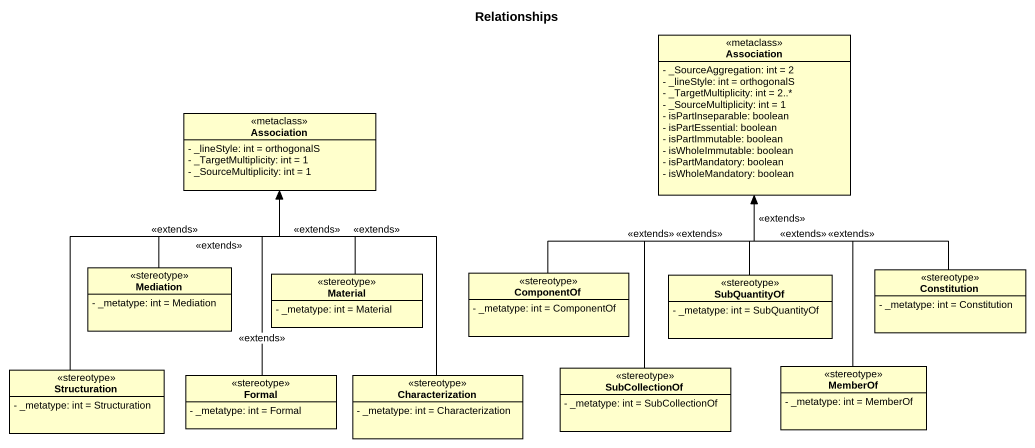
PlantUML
@startuml
title Relationships
hide circle
hide empty members
skinparam classAttributeIconSize 0
class Association <<metaclass>> {
  - _SourceAggregation: int = 2
  - _lineStyle: int = orthogonalS
  - _TargetMultiplicity: int = 2..*
  - _SourceMultiplicity: int = 1
  - isPartInseparable: boolean
  - isPartEssential: boolean
  - isPartImmutable: boolean
  - isWholeImmutable: boolean
  - isPartMandatory: boolean
  - isWholeMandatory: boolean
}
class "Association" as Association_2 <<metaclass>> {
  - _lineStyle: int = orthogonalS
  - _TargetMultiplicity: int = 1
  - _SourceMultiplicity: int = 1
}
class Mediation <<stereotype>> {
  - _metatype: int = Mediation
}
class Material <<stereotype>> {
  - _metatype: int = Material
}
class ComponentOf <<stereotype>> {
  - _metatype: int = ComponentOf
}
class SubQuantityOf <<stereotype>> {
  - _metatype: int = SubQuantityOf
}
class Constitution <<stereotype>> {
  - _metatype: int = Constitution
}
class Structuration <<stereotype>> {
  - _metatype: int = Structuration
}
class Formal <<stereotype>> {
  - _metatype: int = Formal
}
class Characterization <<stereotype>> {
  - _metatype: int = Characterization
}
class SubCollectionOf <<stereotype>> {
  - _metatype: int = SubCollectionOf
}
class MemberOf <<stereotype>> {
  - _metatype: int = MemberOf
}
Mediation -up-> Association_2 : <<extends>>
Material -up-> Association_2 : <<extends>>
ComponentOf -up-> Association : <<extends>>
SubQuantityOf -up-> Association : <<extends>>
Constitution -up-> Association : <<extends>>
Structuration -up-> Association_2 : <<extends>>
Formal -up-> Association_2 : <<extends>>
Characterization -up-> Association_2 : <<extends>>
SubCollectionOf -up-> Association : <<extends>>
MemberOf -up-> Association : <<extends>>
@enduml
